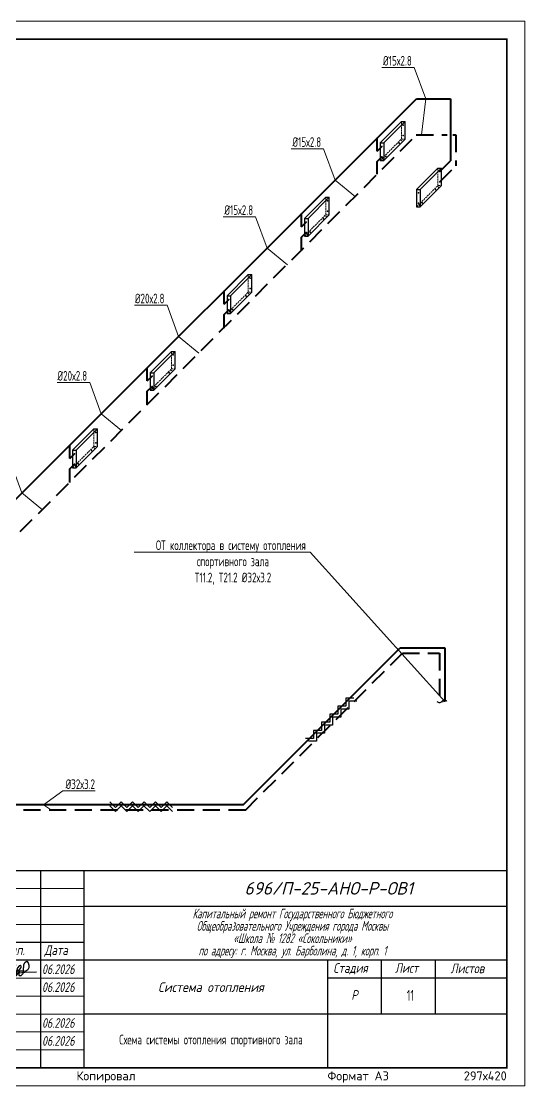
# Model space of a CAD drawing. Header units: millimetres. Extents: x -3929 to 624051, y 52832 to 514950.
# Drawn here: x 66157 to 80196, y 225935 to 255635 of the extents above; entities that cross this region are included whole.
import ezdxf
from ezdxf import colors
from ezdxf.entities.mleader import LeaderData, LeaderLine
from ezdxf.enums import TextEntityAlignment as Align
from ezdxf.math import Vec2, Vec3

# ---------------------------------------------------------------- set-up
doc = ezdxf.new("R2010")
doc.units = ezdxf.units.MM
doc.linetypes.add('GOST2.303 4', pattern=[7, 5, -2, 0])
doc.linetypes.add('Hidden', pattern=[7.14375, 4.7625, -2.38125])
doc.layers.add('9_Форматы', color=7, linetype='Continuous')
doc.layers.add('стояки', color=7, linetype='Continuous')
doc.layers.add('9_Форматы надписи', color=7, linetype='Continuous', plot=False)
for name, color, linetype, lineweight in [('Shtamp', 7, 'Continuous', 35), ('АР-ШТАМП', 7, 'Continuous', 15), ('ОВ-ИЗОЛЯЦИЯ', 7, 'Continuous', 25), ('ОВ-рамка', 7, 'Continuous', 30), ('ОВ-ТЕКСТ', 7, 'Continuous', 25), ('ТЕКСТ', 252, 'Continuous', 13)]:
    doc.layers.add(name, color=color, linetype=linetype, lineweight=lineweight)
for name, color, linetype, true_color in [('Подпись', 7, 'Continuous', 0x082cf7), ('т11.2', 7, 'Continuous', 0x6d366d), ('т21.2', 7, 'Continuous', 0x004285)]:
    doc.layers.add(name, color=color, linetype=linetype, true_color=true_color)
doc.styles.add('ГОСТ', font='isocpeur.ttf', dxfattribs={"width": 0.8, "height": 250})
doc.styles.add('М2', font='isocpeui.ttf', dxfattribs={"width": 0.8})
doc.styles.add('РАЗМЕРНЫЙ', font='simplex.shx', dxfattribs={"width": 0.6, "oblique": 15})
doc.styles.add('СТИЛЬ', font='simplex.shx', dxfattribs={"width": 0.65})

# ---------------------------------------------------------------- blocks, each defined once
blk = doc.blocks.new('бок панель')
at = {"color": 32, "lineweight": 30, "ltscale": 0.1, "true_color": 0xcd6928}
for p, q in [((29006, 6630), (28412, 6036)), ((29006, 6630), (29106, 6630)), ((28412, 6036), (28412, 5548)), ((28412, 6036), (28512, 6036)), ((28412, 5548), (28512, 5548))]:
    blk.add_line(p, q, dxfattribs=at)
at = {"color": 32, "linetype": 'GOST2.303 4', "lineweight": 18, "ltscale": 10, "true_color": 0xcd6928}
for p, q in [((29006, 6142), (29006, 6630)), ((28412, 5548), (29006, 6142)), ((29006, 6142), (29106, 6142))]:
    blk.add_line(p, q, dxfattribs=at)
at = {"color": 32, "lineweight": 30, "ltscale": 0.1, "true_color": 0xcd6928}
blk.add_lwpolyline([(29106, 6630), (28512, 6036), (28512, 5548), (29106, 6142)], close=True, dxfattribs=at)
for p in [(29056, 6530), (29056, 6242), (28943, 6029), (28462, 5936), (28462, 5648), (28568, 5655), (28497, 5584)]:
    blk.add_point(p, dxfattribs=at)
at = {"color": 32, "linetype": 'GOST2.303 4', "lineweight": 18, "ltscale": 10, "true_color": 0xcd6928}
blk.add_point((29014, 6100), dxfattribs=at)
blk = doc.blocks.new('*U3005')
at = {"layer": '9_Форматы', "color": 7, "linetype": 'Continuous', "lineweight": 9, "ltscale": 100}
blk.add_lwpolyline([(5, -5), (5, 292), (-415, 292), (-415, -5)], close=True, dxfattribs=at)
at = {"layer": '9_Форматы', "color": 7, "linetype": 'Continuous', "lineweight": 9, "ltscale": 100, "const_width": 0.5}
blk.add_lwpolyline([(0, 0), (0, 287), (-395, 287), (-395, 0)], close=True, dxfattribs=at)
at = {"layer": '9_Форматы', "color": 7, "style": 'ГОСТ'}
for s, p in [('Копировал', (-120, -1)), ('Формат А3', (-50, -1))]:
    blk.add_text(s, height=2.5, dxfattribs=at).set_placement(p, align=Align.TOP_LEFT)
at = {"layer": '9_Форматы надписи', "color": 7, "style": 'ГОСТ'}
blk.add_text('297х420', height=2.5, dxfattribs=at).set_placement((0, -3.5), align=Align.RIGHT)
blk = doc.blocks.new('Штамп 22-РД-Б1-Р1-ОВ.1')
at = {"layer": 'АР-ШТАМП', "lineweight": 30, "transparency": 33554687}
blk.add_lwpolyline([(-18500, 0), (0, 0), (0, 5500), (-18500, 5500)], close=True, dxfattribs=at)
for points in [[(-17500, 5500), (-17500, 3000)], [(-16500, 5500), (-16500, 0)], [(-15500, 5500), (-15500, 3000)], [(-14500, 5500), (-14500, 0)], [(-13000, 5500), (-13000, 0)], [(-11800, 5500), (-11800, 0)], [(0, 4500), (-11800, 4500), (-11800, 4500)], [(-11800, 3500), (-18500, 3500)], [(-11800, 3000), (-18500, 3000)], [(0, 3000), (-11800, 3000), (-11800, 3000)], [(-5000, 3000), (-5000, 0)], [(-3500, 3000), (-3500, 1500)], [(-2000, 3000), (-2000, 1500)], [(0, 2500), (-5000, 2500)], [(0, 1500), (-11800, 1500), (-11800, 1500)]]:
    blk.add_lwpolyline(points, dxfattribs=at)
at = {"layer": 'АР-ШТАМП', "lineweight": 15, "transparency": 33554687}
for points in [[(-11800, 5000), (-18500, 5000)], [(-11800, 4500), (-18500, 4500)], [(-11800, 4000), (-18500, 4000)], [(-11800, 2500), (-18500, 2500)], [(-11800, 2000), (-18500, 2000)], [(-11800, 1500), (-18500, 1500)], [(-11800, 1000), (-18500, 1000)], [(-11800, 500), (-18500, 500)]]:
    blk.add_lwpolyline(points, dxfattribs=at)
at = {"layer": 'Подпись', "linetype": 'Continuous'}
blk.add_lwpolyline([(-14376, 2617), (-14374, 2584), (-14364, 2561), (-14345, 2542), (-14323, 2536), (-14290, 2542), (-14259, 2558), (-14218, 2591), (-14159, 2653), (-13975, 2948), (-14064, 2666), (-14079, 2550), (-14056, 2734), (-14097, 2794), (-14145, 2818), (-14193, 2822), (-14216, 2789), (-14218, 2743), (-14204, 2703), (-14168, 2687), (-14124, 2669), (-14055, 2667), (-14002, 2687), (-13951, 2714), (-13904, 2752), (-13865, 2785), (-13836, 2826), (-13816, 2848), (-13821, 2882), (-13851, 2878), (-13903, 2822), (-13932, 2759), (-13961, 2677), (-13973, 2612), (-13963, 2592), (-13936, 2606), (-13779, 2735), (-13708, 2794), (-13690, 2861), (-13710, 2878), (-13748, 2852), (-13814, 2727), (-13829, 2595), (-13802, 2591), (-13579, 2753), (-13546, 2800), (-13547, 2836), (-13570, 2852), (-13602, 2845), (-13648, 2785), (-13676, 2683), (-13694, 2578), (-13672, 2574), (-13650, 2610), (-13616, 2663), (-13575, 2705), (-13535, 2707), (-13509, 2709), (-13491, 2684), (-13495, 2623), (-13521, 2590), (-13555, 2566), (-13593, 2565), (-13600, 2579), (-13601, 2638), (-13584, 2696), (-13575, 2705), (-13509, 2709), (-13491, 2684), (-13479, 2701), (-13472, 2884), (-13436, 2950), (-13389, 2971), (-13345, 2931), (-13328, 2868), (-13326, 2790), (-13355, 2730), (-13410, 2696), (-13618, 2691), (-13719, 2710), (-13806, 2741), (-13867, 2763), (-13911, 2779), (-13977, 2793), (-14075, 2813), (-14248, 2815), (-14298, 2772), (-14295, 2705), (-14255, 2662), (-14202, 2639), (-13997, 2626), (-13852, 2624), (-13699, 2642), (-13442, 2665), (-13114, 2682)], dxfattribs=at)
at = {"layer": 'Shtamp', "color": 7, "ltscale": 33.333333, "style": 'М2'}
blk.add_text('696/П-25-АНО-Р-ОВ1', height=350, dxfattribs=at).set_placement((-7314, 4832))
at = {"layer": 'Shtamp', "ltscale": 33.333333, "style": 'М2', "width": 0.8}
for s, p in [('Изм.', (-18406, 3149)), ('Кол.уч.', (-17506, 3149)), ('Лист ', (-16417, 3149)), ('N°док.', (-15430, 3149)), ('Подп.', (-14174, 3149)), ('Дата', (-12892, 3149)), ('Cтадия', (-4844, 2649)), ('Лист ', (-3117, 2649)), ('Листов', (-1567, 2639)), ('Р', (-4334, 1896))]:
    blk.add_text(s, height=270, dxfattribs=at).set_placement(p)
at = {"layer": 'Shtamp', "color": 7, "ltscale": 33.333333, "style": 'М2', "width": 0.75}
for p in [(-12960, 2615), (-12960, 2115), (-12960, 1115), (-12960, 615)]:
    blk.add_text('06.2026', height=270, dxfattribs=at).set_placement(p)
at = {"layer": 'Shtamp', "ltscale": 33.333333, "char_height": 270, "attachment_point": 5, "line_spacing_factor": 0.768}
for s, insert, width, style in [('\\pxl1.18333,r1.7625,qc;Капитальный ремонт Государственного Бюджетного \\PОбщеобразовательного Учреждения города Москвы \\P«Школа {\\fTimes New Roman|b0|i0|c204|p18;№} 1282 «Сокольники» \\Pпо адресу: г. Москва, ул. Барболина, д. 1, корп. 1', (-5900, 3750), 11799.97, 'РАЗМЕРНЫЙ'), ('\\pxi1,sm0.75;{\\W0.9;\\C7;Система отопления}', (-8384, 2250), 6643.18, 'М2')]:
    blk.add_mtext(s, dxfattribs=dict(at, insert=insert, width=width, style=style))
at = {"layer": 'Shtamp', "color": 18, "ltscale": 100, "true_color": 0x000000, "width": 2000, "attachment_point": 4, "style": 'М2'}
for s, insert, char_height in [('\\pxi0.002,t0;{\\W0.8;\\C256; Разработал}', (-18500, 2750), 250), ('{\\W0.8;\\C256;Шибаева А.А.}', (-16429, 2752), 240), ('\\pxi0.002,t0;{\\W0.8;\\C256; Проверил}', (-18500, 2250), 250), ('\\pxi0.002,t0;{\\W0.8;\\C256;ГИП}', (-18339, 1250), 250), ('\\pxi0.002,t0;{\\W0.8;\\C256; Н.Контр.}', (-18500, 750), 250)]:
    blk.add_mtext(s, dxfattribs=dict(at, insert=insert, char_height=char_height))
at = {"layer": 'Shtamp', "color": 1, "ltscale": 100, "true_color": 0xff0000, "char_height": 240, "width": 2000, "attachment_point": 4, "style": 'М2'}
for s, insert in [('{\\C256;Выходова Н.А.}', (-16393, 2250)), ('{\\C256;Гулько А.Н.}', (-16393, 1250)), ('{\\C256;Выходова Н.А.}', (-16393, 750))]:
    blk.add_mtext(s, dxfattribs=dict(at, insert=insert))

msp = doc.modelspace()

# ---------------------------------------------------------------- linework, layer by layer
at = {"layer": 'ОВ-ИЗОЛЯЦИЯ', "color": 7, "linetype": 'ByBlock'}
for points in [[(75433.387, 236750.005), (75208.387, 236750.005), (75208.387, 236525.005), (74983.387, 236525.005), (74983.387, 236300.005), (74758.387, 236300.005), (74758.387, 236075.005), (74533.387, 236075.005), (74533.387, 235850.005), (74308.387, 235850.005), (74308.387, 235625.005), (74083.387, 235625.005)], [(75514.557, 236668.625), (75289.557, 236668.625), (75289.557, 236443.625), (75064.557, 236443.625), (75064.557, 236218.625), (74839.557, 236218.625), (74839.557, 235993.625), (74614.557, 235993.625), (74614.557, 235768.625), (74389.557, 235768.625), (74389.557, 235543.625), (74164.557, 235543.625)], [(70374.112, 233581.637), (70215.013, 233740.736), (70055.914, 233581.637), (69896.815, 233740.736), (69737.716, 233581.637), (69578.617, 233740.736), (69419.518, 233581.637), (69260.419, 233740.736), (69101.32, 233581.637), (68942.221, 233740.736), (68783.122, 233581.637), (68624.023, 233740.736)], [(70374.261, 233696.578), (70215.162, 233855.677), (70056.063, 233696.578), (69896.964, 233855.677), (69737.865, 233696.578), (69578.766, 233855.677), (69419.667, 233696.578), (69260.568, 233855.677), (69101.469, 233696.578), (68942.37, 233855.677), (68783.271, 233696.578), (68624.172, 233855.677)]]:
    msp.add_lwpolyline(points, dxfattribs=at)
at = {"layer": 'стояки', "color": 7, "lineweight": 30}
for centre, start, end in [((77819.277, 236710.411), 216.5656753, 323.4343247), ((77957.877, 236607.607), 36.5656753, 143.4343247)]:
    msp.add_arc(centre, 86.282, start, end, dxfattribs=at)
at = {"layer": 'т11.2', "lineweight": 40}
for p, q in [((61735.955, 238033.654), (77175.637, 253473.336)), ((77175.637, 253473.336), (78122.94, 253473.336)), ((78122.94, 253473.336), (78122.94, 251736.692)), ((76083.358, 252011.057), (76083.358, 252381.057)), ((76083.358, 252011.057), (76214.173, 252141.872)), ((77825.955, 251439.707), (78122.94, 251736.692)), ((73972.397, 249900.096), (73972.397, 250270.096)), ((73972.397, 249900.096), (74103.212, 250030.911)), ((71813.628, 247741.327), (71813.628, 248111.327)), ((71813.628, 247741.327), (71944.443, 247872.142)), ((69671.109, 245598.808), (69671.109, 245968.808)), ((69671.109, 245598.808), (69801.924, 245729.623)), ((67507.362, 243435.061), (67507.362, 243805.061)), ((67507.362, 243435.061), (67638.177, 243565.876)), ((72347.009, 233776.128), (76721.679, 238150.798)), ((76721.679, 238150.798), (77968.982, 238150.798)), ((77968.982, 238150.798), (77968.982, 236650.798)), ((72347.009, 233776.128), (63678.138, 233776.128))]:
    msp.add_line(p, q, dxfattribs=at)
at = {"layer": 'т21.2', "linetype": 'Hidden', "lineweight": 40, "ltscale": 100}
for p, q in [((61585.955, 236843.001), (77173.438, 252461.927)), ((77173.438, 252461.927), (78036.234, 252461.927)), ((78193.948, 252461.927), (78272.94, 252461.927)), ((78272.94, 252461.927), (78272.94, 251599.052)), ((76083.358, 251723.417), (76214.173, 251854.232)), ((76083.358, 251369.648), (76083.358, 251723.417)), ((77825.955, 251152.067), (78272.94, 251599.052)), ((73972.397, 249612.456), (74103.212, 249743.27)), ((73972.397, 249232.75), (73972.397, 249612.456)), ((71813.628, 247453.687), (71944.443, 247584.502)), ((71813.628, 247073.982), (71813.628, 247453.687)), ((69671.109, 245311.167), (69801.924, 245441.982)), ((69671.109, 244931.462), (69671.109, 245311.167)), ((67507.362, 243147.421), (67638.177, 243278.235)), ((67507.362, 242767.716), (67507.362, 243147.421)), ((72409.141, 233626.128), (76783.811, 238000.798)), ((76783.811, 238000.798), (77818.982, 238000.798)), ((77818.982, 238000.798), (77818.982, 236650.798)), ((72409.141, 233626.128), (63316.006, 233626.128))]:
    msp.add_line(p, q, dxfattribs=at)

# ---------------------------------------------------------------- block references
at = {"lineweight": 13}
for p in [(47752.082, 246205.774), (48769.894, 244909.639), (45641.121, 244094.812), (43482.352, 241936.044), (41339.833, 239793.524), (39176.086, 237629.778)]:
    msp.add_blockref('бок панель', p, dxfattribs=at)
at = {"transparency": 33554687}
msp.add_blockref('Штамп 22-РД-Б1-Р1-ОВ.1', (79696.148, 226434.566, 576.986), dxfattribs=at)
at = {"layer": 'ОВ-рамка', "ltscale": 100, "transparency": 33554687, "xscale": 100, "yscale": 100, "zscale": 100}
msp.add_blockref('*U3005', (79696.148, 226434.566, 576.986), dxfattribs=at)

# ---------------------------------------------------------------- texts
at = {"layer": 'ТЕКСТ', "transparency": 33554687, "attachment_point": 5, "style": 'СТИЛЬ'}
for s, insert, char_height, width in [('\\pxi1,sm0.75;{\\C7;11}', (76859.136, 228453.291, 576.986), 300, 6768.52482), ('\\pxi1,sm0.75;{\\C7;Схема системы отопления спортивного зала}', (71311.899, 227184.564, 576.986), 270, 6535.64473)]:
    msp.add_mtext(s, dxfattribs=dict(at, insert=insert, char_height=char_height, width=width))

# ---------------------------------------------------------------- leaders
at = {"layer": 'ОВ-ТЕКСТ', "color": 7}
ml = msp.add_multileader_mtext('Standard', dxfattribs=at)
ml.set_content('\\A1;%%C15х2.8', color=7, style='СТИЛЬ')
ml.set_leader_properties(color=7, lineweight=18)
ml.build(insert=Vec2(0, 0))
ml.multileader.update_dxf_attribs({"text_left_attachment_type": 6, "text_right_attachment_type": 6, "dogleg_length": 0.36, "arrow_head_size": 0.126})
ctx = ml.context
ctx.base_point, ctx.char_height, ctx.arrow_head_size, ctx.landing_gap_size, ctx.plane_origin = Vec3(76179.623, 254344.491), 270, 0.126, 0.063, Vec3(78142.337, 253900.643)
ctx.left_attachment, ctx.right_attachment, ctx.text_align_type = 6, 6, 1
notes = []
notes.append((ctx, [(1, (1, 1, 0), (77116.001, 254344.491), (-1, 0), 0.252, [(1, [(77321.866, 252461.927), (77435.111, 253473.336)], 0, [])])]))
ctx.mtext.insert, ctx.mtext.width, ctx.mtext.alignment, ctx.mtext.flow_direction = Vec3(76647.686, 254668.491), 1404.14984, 2, 5
ml = msp.add_multileader_mtext('Standard', dxfattribs=at)
ml.set_content('\\A1;%%C15х2.8', color=7, style='СТИЛЬ')
ml.set_leader_properties(color=7, lineweight=18)
ml.build(insert=Vec2(0, 0))
ml.multileader.update_dxf_attribs({"text_left_attachment_type": 6, "text_right_attachment_type": 6, "dogleg_length": 0.36, "arrow_head_size": 0.126})
ctx = ml.context
ctx.base_point, ctx.char_height, ctx.arrow_head_size, ctx.landing_gap_size, ctx.plane_origin = Vec3(73651.766, 252076.108), 270, 0.126, 0.063, Vec3(75614.48, 251632.26)
ctx.left_attachment, ctx.right_attachment, ctx.text_align_type = 6, 6, 1
notes.append((ctx, [(1, (1, 1, 0), (74588.144, 252076.108), (-1, 0), 0.252, [(1, [(75477.181, 250737.824), (74907.254, 251204.953)], 0, [])])]))
ctx.mtext.insert, ctx.mtext.width, ctx.mtext.alignment, ctx.mtext.flow_direction = Vec3(74119.829, 252400.108), 1404.14984, 2, 5
ml = msp.add_multileader_mtext('Standard', dxfattribs=at)
ml.set_content('\\A1;%%C15х2.8', color=7, style='СТИЛЬ')
ml.set_leader_properties(color=7, lineweight=18)
ml.build(insert=Vec2(0, 0))
ml.multileader.update_dxf_attribs({"text_left_attachment_type": 6, "text_right_attachment_type": 6, "dogleg_length": 0.36, "arrow_head_size": 0.126})
ctx = ml.context
ctx.base_point, ctx.char_height, ctx.arrow_head_size, ctx.landing_gap_size, ctx.plane_origin = Vec3(71753.965, 250178.307), 270, 0.126, 0.063, Vec3(73716.679, 249734.46)
ctx.left_attachment, ctx.right_attachment, ctx.text_align_type = 6, 6, 1
notes.append((ctx, [(1, (1, 1, 0), (72690.343, 250178.307), (-1, 0), 0.252, [(1, [(73579.38, 248840.023), (73009.454, 249307.153)], 0, [])])]))
ctx.mtext.insert, ctx.mtext.width, ctx.mtext.alignment, ctx.mtext.flow_direction = Vec3(72222.028, 250502.307), 1404.14984, 2, 5
ml = msp.add_multileader_mtext('Standard', dxfattribs=at)
ml.set_content('\\A1;%%C20х2.8', color=7, style='СТИЛЬ')
ml.set_leader_properties(color=7, lineweight=18)
ml.build(insert=Vec2(0, 0))
ml.multileader.update_dxf_attribs({"text_left_attachment_type": 6, "text_right_attachment_type": 6, "dogleg_length": 0.36, "arrow_head_size": 0.126})
ctx = ml.context
ctx.base_point, ctx.char_height, ctx.arrow_head_size, ctx.landing_gap_size, ctx.plane_origin = Vec3(69252.054, 247709.825), 270, 0.126, 0.063, Vec3(71248.197, 247265.978)
ctx.left_attachment, ctx.right_attachment, ctx.text_align_type = 6, 6, 1
notes.append((ctx, [(1, (1, 1, 0), (70221.861, 247709.825), (-1, 0), 0.252, [(1, [(71110.898, 246371.541), (70540.971, 246838.671)], 0, [])])]))
ctx.mtext.insert, ctx.mtext.width, ctx.mtext.alignment, ctx.mtext.flow_direction = Vec3(69736.832, 248033.825), 1404.14984, 2, 5
ml = msp.add_multileader_mtext('Standard', dxfattribs=at)
ml.set_content('\\A1;%%C20х2.8', color=7, style='СТИЛЬ')
ml.set_leader_properties(color=7, lineweight=18)
ml.build(insert=Vec2(0, 0))
ml.multileader.update_dxf_attribs({"text_left_attachment_type": 6, "text_right_attachment_type": 6, "dogleg_length": 0.36, "arrow_head_size": 0.126})
ctx = ml.context
ctx.base_point, ctx.char_height, ctx.arrow_head_size, ctx.landing_gap_size, ctx.plane_origin = Vec3(67094.479, 245552.25), 270, 0.126, 0.063, Vec3(69090.622, 245108.403)
ctx.left_attachment, ctx.right_attachment, ctx.text_align_type = 6, 6, 1
notes.append((ctx, [(1, (1, 1, 0), (68064.286, 245552.25), (-1, 0), 0.252, [(1, [(68953.323, 244213.966), (68383.396, 244681.096)], 0, [])])]))
ctx.mtext.insert, ctx.mtext.width, ctx.mtext.alignment, ctx.mtext.flow_direction = Vec3(67579.257, 245876.25), 1404.14984, 2, 5
ml = msp.add_multileader_mtext('Standard', dxfattribs=at)
ml.set_content('\\A1;%%C20х2.8', color=7, style='СТИЛЬ')
ml.set_leader_properties(color=7, lineweight=18)
ml.build(insert=Vec2(0, 0))
ml.multileader.update_dxf_attribs({"text_left_attachment_type": 6, "text_right_attachment_type": 6, "dogleg_length": 0.36, "arrow_head_size": 0.126})
ctx = ml.context
ctx.base_point, ctx.char_height, ctx.arrow_head_size, ctx.landing_gap_size, ctx.plane_origin = Vec3(64886.971, 243344.741), 270, 0.126, 0.063, Vec3(66883.113, 242900.894)
ctx.left_attachment, ctx.right_attachment, ctx.text_align_type = 6, 6, 1
notes.append((ctx, [(1, (1, 1, 0), (65856.777, 243344.741), (-1, 0), 0.252, [(1, [(66745.814, 242006.457), (66175.888, 242473.587)], 0, [])])]))
ctx.mtext.insert, ctx.mtext.width, ctx.mtext.alignment, ctx.mtext.flow_direction = Vec3(65371.748, 243668.741), 1404.14984, 2, 5
ml = msp.add_multileader_mtext('Standard', dxfattribs=at)
ml.set_content('\\A1;ОТ коллектора в систему отопления  спортивного зала \\PТ11.2, Т21.2 %%C32х3.2  ', color=7, style='СТИЛЬ')
ml.set_leader_properties(color=7, lineweight=18)
ml.build(insert=Vec2(0, 0))
ml.multileader.update_dxf_attribs({"text_left_attachment_type": 6, "text_right_attachment_type": 6, "dogleg_length": 0.36, "arrow_head_size": 0.126})
ctx = ml.context
ctx.base_point, ctx.char_height, ctx.arrow_head_size, ctx.landing_gap_size, ctx.plane_origin = Vec3(69912.614, 240825.94), 270, 0.126, 0.063, Vec3(105251.921, 233279.873)
ctx.left_attachment, ctx.right_attachment, ctx.text_align_type = 6, 6, 1
notes.append((ctx, [(1, (1, 1, 0), (74208.563, 240825.94), (-1, 0), 0.252, [(0, [(77827.967, 236624.568), (77968.982, 236650.798)], 0, [])])]))
ctx.mtext.insert, ctx.mtext.width, ctx.mtext.alignment, ctx.mtext.flow_direction = Vec3(72060.463, 241149.94), 4851.61703, 2, 5
ml = msp.add_multileader_mtext('Standard', dxfattribs=at)
ml.set_content('\\A1;%%C32х3.2', color=7, style='СТИЛЬ')
ml.set_leader_properties(color=7, lineweight=18)
ml.build(insert=Vec2(0, 0))
ml.multileader.update_dxf_attribs({"text_left_attachment_type": 6, "text_right_attachment_type": 6, "dogleg_length": 0.36, "arrow_head_size": 0.126})
ctx = ml.context
ctx.base_point, ctx.char_height, ctx.arrow_head_size, ctx.landing_gap_size, ctx.plane_origin = Vec3(67316.783, 234160), 270, 0.126, 0.063, Vec3(69312.926, 233716.152)
ctx.left_attachment, ctx.right_attachment, ctx.text_align_type = 6, 6, 1
notes.append((ctx, [(0, (1, 1, 0), (67316.531, 234160), (1, 0), 0.252, [(0, [(66999.009, 233626.128), (66777.842, 233776.128)], 0, [])])]))
ctx.mtext.insert, ctx.mtext.width, ctx.mtext.alignment, ctx.mtext.flow_direction = Vec3(67801.56, 234484), 1404.14984, 2, 5
for ctx, leaders in notes:
    for number, flags, end, landing, length, lines in leaders:
        leader = LeaderData()
        leader.index, (leader.has_last_leader_line, leader.has_dogleg_vector, leader.attachment_direction) = number, flags
        leader.last_leader_point, leader.dogleg_vector, leader.dogleg_length = Vec3(end), Vec3(landing), length
        for number, points, colour, breaks in lines:
            line = LeaderLine()
            line.index, line.vertices, line.color, line.breaks = number, Vec3.list(points), colors.encode_raw_color(colour), breaks
            leader.lines.append(line)
        ctx.leaders.append(leader)

doc.saveas('drawing.dxf')
